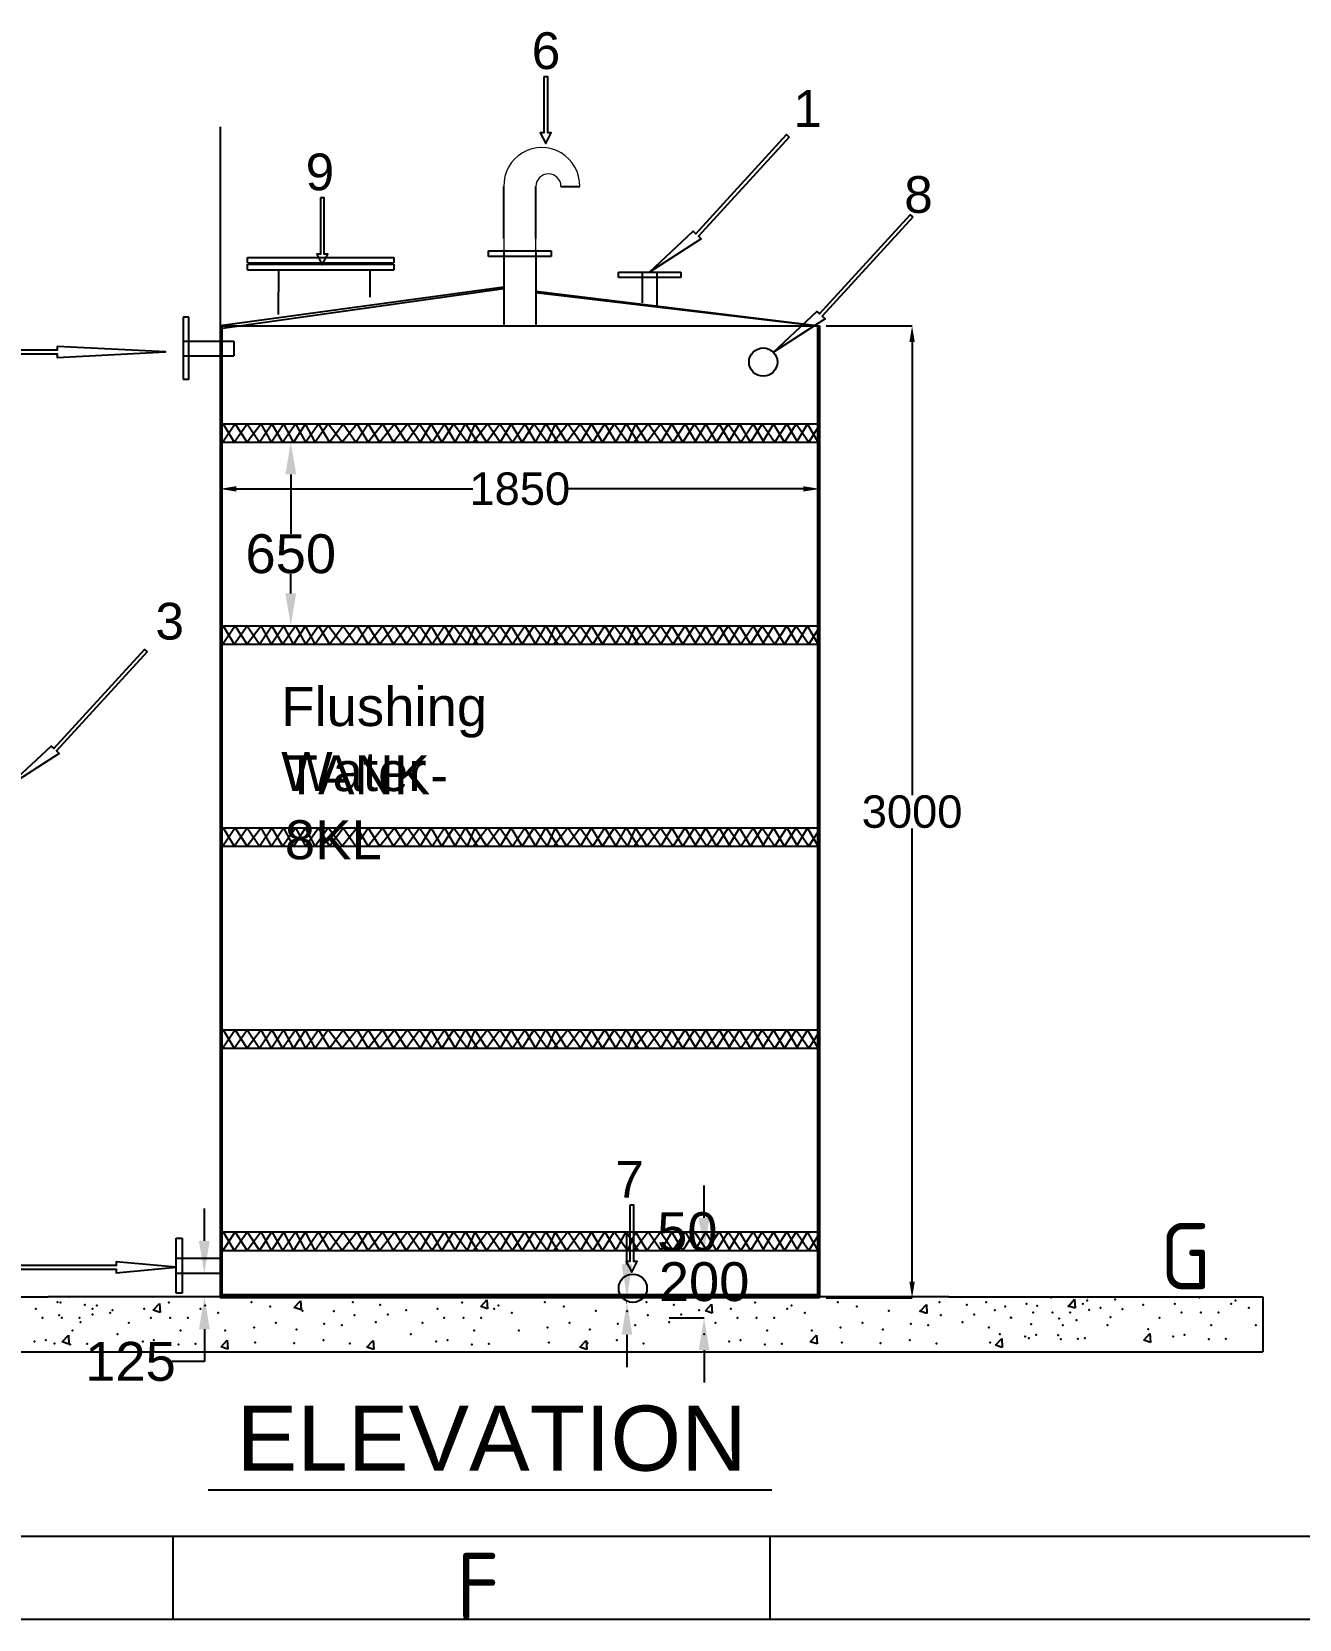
# Model space of a CAD drawing. Header units: millimetres. Extents: x 11098 to 43438, y 8603 to 21518.
# Drawn here: x 16360 to 20272, y 8859 to 13758 of the extents above; entities that cross this region are included whole.
import ezdxf
from ezdxf.enums import TextEntityAlignment as Align

# ---------------------------------------------------------------- set-up
doc = ezdxf.new("R2010")
doc.units = ezdxf.units.MM
doc.header["$MEASUREMENT"] = 0
doc.layers.add('TEXT', color=5, linetype='Continuous')
doc.styles.add('ISOCP', font='isocp.shx')
doc.styles.get("Standard").update_dxf_attribs({"font": 'arial.ttf'})
doc.dimstyles.get("Standard").update_dxf_attribs({"dimtxt": 100, "dimasz": 50, "dimexe": 0.18, "dimexo": 20, "dimgap": 0.5, "dimtad": 0, "dimtih": 1, "dimtoh": 1, "dimdec": 0, "dimzin": 0, "dimdsep": 46, "dimtxsty": 'Standard', "dimcen": 0.09, "dimadec": 0, "dimazin": 0, "dimtfac": 1, "dimtdec": 0, "dimtofl": 0, "dimtmove": 0, "dimatfit": 3, "dimfxl": 1, "dimtolj": 1, "dimtzin": 0, "dimarcsym": 0})

# ---------------------------------------------------------------- blocks, each defined once
blk = doc.blocks.new('*D61')
at = {"color": 0, "lineweight": -2, "transparency": 16777216}
for p, q in [((17144.4, 12491.8), (17159.6, 12491.8)), ((17159.4, 12391.8), (17159.4, 12208.2)), ((17159.4, 12024.9), (17159.4, 12084.6)), ((17144.4, 11924.9), (17159.6, 11924.9))]:
    blk.add_line(p, q, dxfattribs=at)
at = {"color": 0, "transparency": 16777216}
for points in [[(17142.8, 12391.8), (17176.1, 12391.8), (17159.4, 12491.8)], [(17142.8, 12024.9), (17176.1, 12024.9), (17159.4, 11924.9)]]:
    blk.add_solid(points, dxfattribs=at)
at = {"layer": 'Defpoints', "color": 0, "transparency": 16777216}
for p in [(17124.4, 12491.8), (17124.4, 11924.9), (17159.4, 11924.9)]:
    blk.add_point(p, dxfattribs=at)
at = {"color": 0, "transparency": 16777216, "insert": (17159.4, 12146.4), "char_height": 120, "attachment_point": 5}
blk.add_mtext('\\A1;650', dxfattribs=at)
blk = doc.blocks.new('*D62')
at = {"color": 0, "lineweight": -2, "transparency": 16777216}
for p, q in [((18434.9, 10097.6), (18434.9, 10197.6)), ((18356.7, 9997.6), (18435.1, 9997.6)), ((18326.9, 9789.7), (18435.1, 9789.7)), ((18434.9, 9689.7), (18434.9, 9589.7))]:
    blk.add_line(p, q, dxfattribs=at)
at = {"color": 0, "transparency": 16777216}
for points in [[(18418.3, 10097.6), (18451.6, 10097.6), (18434.9, 9997.6)], [(18418.3, 9689.7), (18451.6, 9689.7), (18434.9, 9789.7)]]:
    blk.add_solid(points, dxfattribs=at)
at = {"layer": 'Defpoints', "color": 0, "transparency": 16777216}
for p in [(18336.7, 9997.6), (18306.9, 9789.7), (18434.9, 9789.7)]:
    blk.add_point(p, dxfattribs=at)
at = {"color": 0, "transparency": 16777216, "insert": (18434.9, 9900.2), "char_height": 120, "attachment_point": 5}
blk.add_mtext('\\A1;200', dxfattribs=at)
blk = doc.blocks.new('*D65')
at = {"color": 0, "lineweight": -2, "transparency": 16777216}
for p, q in [((16892.7, 10026.5), (16892.7, 10126.5)), ((16910.2, 9926.5), (16892.8, 9926.5)), ((16910.2, 9854.3), (16892.8, 9854.3)), ((16892.7, 9754.3), (16892.7, 9654.3)), ((16892.7, 9654.3), (16792.7, 9654.3))]:
    blk.add_line(p, q, dxfattribs=at)
at = {"color": 0, "transparency": 16777216}
for points in [[(16876, 10026.5), (16909.3, 10026.5), (16892.7, 9926.5)], [(16876, 9754.3), (16909.3, 9754.3), (16892.7, 9854.3)]]:
    blk.add_solid(points, dxfattribs=at)
at = {"layer": 'Defpoints', "color": 0, "transparency": 16777216}
for p in [(16890.2, 9926.5), (16890.2, 9854.3), (16892.7, 9854.3)]:
    blk.add_point(p, dxfattribs=at)
at = {"color": 0, "transparency": 16777216, "insert": (16664.8, 9654.3), "char_height": 120, "attachment_point": 5}
blk.add_mtext('\\A1;125', dxfattribs=at)
blk = doc.blocks.new('*D66')
at = {"color": 0, "lineweight": -2, "transparency": 16777216}
for p, q in [((18196.9, 9954.3), (18196.9, 10054.3)), ((18196.9, 10054.3), (18296.9, 10054.3)), ((18195, 9854.3), (18196.8, 9854.3)), ((18195, 9837), (18196.8, 9837)), ((18196.9, 9737), (18196.9, 9637))]:
    blk.add_line(p, q, dxfattribs=at)
at = {"color": 0, "transparency": 16777216}
for points in [[(18180.3, 9954.3), (18213.6, 9954.3), (18196.9, 9854.3)], [(18180.3, 9737), (18213.6, 9737), (18196.9, 9837)]]:
    blk.add_solid(points, dxfattribs=at)
at = {"layer": 'Defpoints', "color": 0, "transparency": 16777216}
for p in [(18196.9, 9854.3), (18215, 9854.3), (18215, 9837)]:
    blk.add_point(p, dxfattribs=at)
at = {"color": 0, "transparency": 16777216, "insert": (18383.2, 10054.3), "char_height": 120, "attachment_point": 5}
blk.add_mtext('\\A1;50', dxfattribs=at)
blk = doc.blocks.new('*D81')
at = {"color": 0, "lineweight": -2, "transparency": 16777216}
for p, q in [((18811.2, 12850.8), (19077, 12850.8)), ((19076.8, 12800.8), (19076.8, 11402.4)), ((19076.8, 9900.8), (19076.8, 11299.2)), ((18811.2, 9850.8), (19077, 9850.8))]:
    blk.add_line(p, q, dxfattribs=at)
at = {"color": 0, "transparency": 16777216}
for points in [[(19068.5, 12800.8), (19085.1, 12800.8), (19076.8, 12850.8)], [(19068.5, 9900.8), (19085.1, 9900.8), (19076.8, 9850.8)]]:
    blk.add_solid(points, dxfattribs=at)
at = {"layer": 'Defpoints', "color": 0, "transparency": 16777216}
for p in [(18791.2, 12850.8), (18791.2, 9850.8), (19076.8, 9850.8)]:
    blk.add_point(p, dxfattribs=at)
at = {"color": 0, "transparency": 16777216, "insert": (19076.8, 11350.8), "char_height": 100, "attachment_point": 5}
blk.add_mtext('\\A1;3000', dxfattribs=at)
blk = doc.blocks.new('*D82')
at = {"color": 0, "lineweight": -2, "transparency": 16777216}
for p, q in [((16941.2, 13464.1), (16941.2, 12347.1)), ((18791.2, 12471.8), (18791.2, 12347.1)), ((16991.2, 12347.3), (17721.3, 12347.3)), ((18741.2, 12347.3), (18011.2, 12347.3))]:
    blk.add_line(p, q, dxfattribs=at)
at = {"color": 0, "transparency": 16777216}
for points in [[(16991.2, 12355.6), (16991.2, 12339), (16941.2, 12347.3)], [(18741.2, 12355.6), (18741.2, 12339), (18791.2, 12347.3)]]:
    blk.add_solid(points, dxfattribs=at)
at = {"layer": 'Defpoints', "color": 0, "transparency": 16777216}
for p in [(16941.2, 13484.1), (18791.2, 12491.8), (18791.2, 12347.3)]:
    blk.add_point(p, dxfattribs=at)
at = {"color": 0, "transparency": 16777216, "insert": (17866.2, 12347.3), "char_height": 100, "attachment_point": 5}
blk.add_mtext('\\A1;1850', dxfattribs=at)

msp = doc.modelspace()

# ---------------------------------------------------------------- linework, layer by layer
for p, q in [((17817.1, 13119.7), (17817.1, 13280.4)), ((17915.3, 13119.7), (17915.3, 13280.4)), ((17915.3, 13280.4), (17916.1, 13280.4)), ((17993.3, 13280.4), (18051, 13280.4)), ((17769.9, 13081.5), (17843.5, 13081.5)), ((17769.9, 13064.5), (17769.9, 13081.5)), ((17817.1, 13081.5), (17817.1, 12850.8)), ((17843.5, 13081.5), (17888.9, 13081.5)), ((17888.9, 13081.5), (17962.6, 13081.5)), ((17915.3, 13081.5), (17915.3, 12850.8)), ((17962.6, 13081.5), (17962.6, 13064.5)), ((17025.4, 13061.4), (17477.5, 13061.4)), ((17025.4, 13044.4), (17025.4, 13061.4)), ((17025.4, 13044.4), (17477.5, 13044.4)), ((17025.4, 13040.7), (17477.5, 13040.7)), ((17025.4, 13023.7), (17025.4, 13040.7)), ((17477.5, 13061.4), (17477.5, 13044.4)), ((17477.5, 13040.7), (17477.5, 13023.7)), ((17843.5, 13064.5), (17769.9, 13064.5)), ((17962.6, 13064.5), (17843.5, 13064.5)), ((17025.4, 13023.7), (17477.5, 13023.7)), ((17121.1, 13023.7), (17120.4, 12885.1)), ((17403.8, 13023.7), (17403.8, 12939.2)), ((18170.3, 13016.2), (18244, 13016.2)), ((18170.3, 12999.2), (18170.3, 13016.2)), ((18244, 12999.2), (18170.3, 12999.2)), ((18244, 13016.2), (18244, 12920.9)), ((18244, 13016.2), (18289.3, 13016.2)), ((18244, 13015.3), (18244, 13015.3)), ((18363, 12999.2), (18244, 12999.2)), ((18289.3, 13016.2), (18289.3, 12912.4)), ((18289.3, 13016.2), (18363, 13016.2)), ((18363, 13016.2), (18363, 12999.2)), ((17817.1, 12969.3), (16941.2, 12850.8)), ((17817.1, 12964.9), (16941.2, 12841.5)), ((17915.3, 12957.4), (18791.2, 12850.8)), ((17915.3, 12953.3), (18785.2, 12850.8)), ((16827.8, 12877.3), (16827.8, 12803.6)), ((16844.8, 12877.3), (16827.8, 12877.3)), ((16844.8, 12803.6), (16844.8, 12877.3)), ((16941.2, 12850.8), (16941.2, 9850.8)), ((16941.2, 12850.8), (18410.5, 12850.8)), ((16941.2, 12850.8), (18791.2, 12850.8)), ((16946.9, 12850.8), (16946.9, 11961.5)), ((18785.2, 12850.8), (18785.2, 9850.8)), ((18791.2, 12850.8), (18791.2, 9850.8)), ((16827.8, 12803.6), (16983.6, 12803.6)), ((16827.8, 12803.6), (16827.8, 12758.2)), ((16844.8, 12684.6), (16844.8, 12803.6)), ((16983.6, 12803.6), (16983.6, 12758.2)), ((16827.8, 12758.2), (16983.6, 12758.2)), ((16827.8, 12758.2), (16827.8, 12684.6)), ((16844.8, 12684.6), (16827.8, 12684.6)), ((16946.9, 12548.5), (17785.4, 12548.5)), ((16946.9, 12548.5), (18791.2, 12548.5)), ((16946.9, 12542.3), (16951.2, 12548.5)), ((16987.9, 12548.5), (16949.7, 12491.8)), ((16951.2, 12548.5), (16984.8, 12491.8)), ((16984.8, 12491.8), (17025.3, 12548.5)), ((17025.2, 12491.8), (16987.9, 12548.5)), ((17067.7, 12548.5), (17025.2, 12491.8)), ((17025.3, 12548.5), (17063.2, 12491.8)), ((17063.2, 12491.8), (17100.8, 12548.5)), ((17099.6, 12491.8), (17067.7, 12548.5)), ((17138.4, 12548.5), (17099.6, 12491.8)), ((17100.8, 12548.5), (17133.6, 12491.8)), ((17133.6, 12491.8), (17174, 12548.5)), ((17167.4, 12491.8), (17138.4, 12548.5)), ((17204.5, 12548.5), (17167.4, 12491.8)), ((17174, 12548.5), (17204.8, 12491.8)), ((17234.6, 12491.8), (17204.5, 12548.5)), ((17204.8, 12491.8), (17244.5, 12548.5)), ((17275.3, 12548.5), (17234.6, 12491.8)), ((17244.5, 12548.5), (17278.4, 12491.8)), ((17317.6, 12491.8), (17275.3, 12548.5)), ((17278.4, 12491.8), (17321.1, 12548.5)), ((17364, 12548.5), (17317.6, 12491.8)), ((17321.1, 12548.5), (17360.6, 12491.8)), ((17360.6, 12491.8), (17397.8, 12548.5)), ((17398.1, 12491.8), (17364, 12548.5)), ((17397.8, 12548.5), (17433.1, 12491.8)), ((17443.1, 12548.5), (17398.1, 12491.8)), ((17433.1, 12491.8), (17479.8, 12548.5)), ((17476, 12491.8), (17443.1, 12548.5)), ((17519.2, 12548.5), (17476, 12491.8)), ((17479.8, 12548.5), (17515.2, 12491.8)), ((17515.2, 12491.8), (17557.1, 12548.5)), ((17558.3, 12491.8), (17519.2, 12548.5)), ((17557.1, 12548.5), (17596.1, 12491.8)), ((17592.3, 12548.5), (17558.3, 12491.8)), ((17625.7, 12491.8), (17592.3, 12548.5)), ((17596.1, 12491.8), (17633.6, 12548.5)), ((17661.6, 12548.5), (17625.7, 12491.8)), ((17633.6, 12548.5), (17666.6, 12491.8)), ((17703.3, 12491.8), (17661.6, 12548.5)), ((17666.6, 12491.8), (17699.1, 12548.5)), ((17699.1, 12548.5), (17735.6, 12491.8)), ((17727.5, 12548.5), (17703.3, 12491.8)), ((17767, 12548.5), (17723.8, 12491.8)), ((17727.5, 12548.5), (17763, 12491.8)), ((17763, 12491.8), (17804.8, 12548.5)), ((17806, 12491.8), (17767, 12548.5)), ((17804.8, 12548.5), (17843.8, 12491.8)), ((17840, 12548.5), (17806, 12491.8)), ((17873.5, 12491.8), (17840, 12548.5)), ((17843.8, 12491.8), (17881.3, 12548.5)), ((17909.4, 12548.5), (17873.5, 12491.8)), ((17881.3, 12548.5), (17914.4, 12491.8)), ((17951.1, 12491.8), (17909.4, 12548.5)), ((17914.4, 12491.8), (17946.9, 12548.5)), ((17946.9, 12548.5), (17983.3, 12491.8)), ((17975.3, 12548.5), (17951.1, 12491.8)), ((18014.7, 12548.5), (17971.5, 12491.8)), ((17975.3, 12548.5), (18010.7, 12491.8)), ((18010.7, 12491.8), (18052.6, 12548.5)), ((18053.8, 12491.8), (18014.7, 12548.5)), ((18052.6, 12548.5), (18091.6, 12491.8)), ((18087.8, 12548.5), (18053.8, 12491.8)), ((18121.2, 12491.8), (18087.8, 12548.5)), ((18091.6, 12491.8), (18129.1, 12548.5)), ((18157.1, 12548.5), (18121.2, 12491.8)), ((18129.1, 12548.5), (18162.1, 12491.8)), ((18198.8, 12491.8), (18157.1, 12548.5)), ((18162.1, 12491.8), (18194.6, 12548.5)), ((18194.6, 12548.5), (18231.1, 12491.8)), ((18223, 12548.5), (18198.8, 12491.8)), ((18262.5, 12548.5), (18219.3, 12491.8)), ((18223, 12548.5), (18258.5, 12491.8)), ((18258.5, 12491.8), (18300.3, 12548.5)), ((18301.5, 12491.8), (18262.5, 12548.5)), ((18300.3, 12548.5), (18339.3, 12491.8)), ((18335.5, 12548.5), (18301.5, 12491.8)), ((18369, 12491.8), (18335.5, 12548.5)), ((18339.3, 12491.8), (18376.8, 12548.5)), ((18404.9, 12548.5), (18369, 12491.8)), ((18376.8, 12548.5), (18409.8, 12491.8)), ((18404.9, 12548.5), (18443.9, 12491.8)), ((18440.1, 12548.5), (18406.1, 12491.8)), ((18473.6, 12491.8), (18440.1, 12548.5)), ((18443.9, 12491.8), (18481.4, 12548.5)), ((18509.5, 12548.5), (18473.6, 12491.8)), ((18481.4, 12548.5), (18514.4, 12491.8)), ((18509.5, 12548.5), (18548.5, 12491.8)), ((18544.7, 12548.5), (18510.7, 12491.8)), ((18578.1, 12491.8), (18544.7, 12548.5)), ((18548.5, 12491.8), (18586, 12548.5)), ((18614, 12548.5), (18578.1, 12491.8)), ((18586, 12548.5), (18619, 12491.8)), ((18614, 12548.5), (18653.1, 12491.8)), ((18649.3, 12548.5), (18615.2, 12491.8)), ((18682.7, 12491.8), (18649.3, 12548.5)), ((18653.1, 12491.8), (18690.6, 12548.5)), ((18718.6, 12548.5), (18682.7, 12491.8)), ((18690.6, 12548.5), (18723.6, 12491.8)), ((18718.6, 12548.5), (18757.7, 12491.8)), ((18753.8, 12548.5), (18719.8, 12491.8)), ((18787.3, 12491.8), (18753.8, 12548.5)), ((16941.2, 12491.8), (18791.2, 12491.8)), ((16949.7, 12491.8), (16946.9, 12496.7)), ((18757.7, 12491.8), (18785.2, 12533.5)), ((18791.2, 12498), (18787.3, 12491.8)), ((16946.9, 11987.3), (16946.9, 9850.8)), ((16946.9, 11924.9), (17785.4, 11924.9)), ((16946.9, 11924.9), (18791.2, 11924.9)), ((16946.9, 11918.7), (16951.2, 11924.9)), ((16987.9, 11924.9), (16949.7, 11868.3)), ((16951.2, 11924.9), (16984.8, 11868.3)), ((16984.8, 11868.3), (17025.3, 11924.9)), ((17025.2, 11868.3), (16987.9, 11924.9)), ((17067.7, 11924.9), (17025.2, 11868.3)), ((17025.3, 11924.9), (17063.2, 11868.3)), ((17063.2, 11868.3), (17100.8, 11924.9)), ((17099.6, 11868.3), (17067.7, 11924.9)), ((17138.4, 11924.9), (17099.6, 11868.3)), ((17100.8, 11924.9), (17133.6, 11868.3)), ((17133.6, 11868.3), (17174, 11924.9)), ((17167.4, 11868.3), (17138.4, 11924.9)), ((17204.5, 11924.9), (17167.4, 11868.3)), ((17174, 11924.9), (17204.8, 11868.3)), ((17234.6, 11868.3), (17204.5, 11924.9)), ((17204.8, 11868.3), (17244.5, 11924.9)), ((17275.3, 11924.9), (17234.6, 11868.3)), ((17244.5, 11924.9), (17278.4, 11868.3)), ((17317.6, 11868.3), (17275.3, 11924.9)), ((17278.4, 11868.3), (17321.1, 11924.9)), ((17364, 11924.9), (17317.6, 11868.3)), ((17321.1, 11924.9), (17360.6, 11868.3)), ((17360.6, 11868.3), (17397.8, 11924.9)), ((17398.1, 11868.3), (17364, 11924.9)), ((17397.8, 11924.9), (17433.1, 11868.3)), ((17443.1, 11924.9), (17398.1, 11868.3)), ((17433.1, 11868.3), (17479.8, 11924.9)), ((17476, 11868.3), (17443.1, 11924.9)), ((17519.2, 11924.9), (17476, 11868.3)), ((17479.8, 11924.9), (17515.2, 11868.3)), ((17515.2, 11868.3), (17557.1, 11924.9)), ((17558.3, 11868.3), (17519.2, 11924.9)), ((17557.1, 11924.9), (17596.1, 11868.3)), ((17592.3, 11924.9), (17558.3, 11868.3)), ((17625.7, 11868.3), (17592.3, 11924.9)), ((17596.1, 11868.3), (17633.6, 11924.9)), ((17661.6, 11924.9), (17625.7, 11868.3)), ((17633.6, 11924.9), (17666.6, 11868.3)), ((17703.3, 11868.3), (17661.6, 11924.9)), ((17666.6, 11868.3), (17699.1, 11924.9)), ((17699.1, 11924.9), (17735.6, 11868.3)), ((17727.5, 11924.9), (17703.3, 11868.3)), ((17767, 11924.9), (17723.8, 11868.3)), ((17727.5, 11924.9), (17763, 11868.3)), ((17763, 11868.3), (17804.8, 11924.9)), ((17806, 11868.3), (17767, 11924.9)), ((17804.8, 11924.9), (17843.8, 11868.3)), ((17840, 11924.9), (17806, 11868.3)), ((17873.5, 11868.3), (17840, 11924.9)), ((17843.8, 11868.3), (17881.3, 11924.9)), ((17909.4, 11924.9), (17873.5, 11868.3)), ((17881.3, 11924.9), (17914.4, 11868.3)), ((17951.1, 11868.3), (17909.4, 11924.9)), ((17914.4, 11868.3), (17946.9, 11924.9)), ((17946.9, 11924.9), (17983.3, 11868.3)), ((17975.3, 11924.9), (17951.1, 11868.3)), ((18014.7, 11924.9), (17971.5, 11868.3)), ((17975.3, 11924.9), (18010.7, 11868.3)), ((18010.7, 11868.3), (18052.6, 11924.9)), ((18053.8, 11868.3), (18014.7, 11924.9)), ((18052.6, 11924.9), (18091.6, 11868.3)), ((18087.8, 11924.9), (18053.8, 11868.3)), ((18121.2, 11868.3), (18087.8, 11924.9)), ((18091.6, 11868.3), (18129.1, 11924.9)), ((18157.1, 11924.9), (18121.2, 11868.3)), ((18129.1, 11924.9), (18162.1, 11868.3)), ((18198.8, 11868.3), (18157.1, 11924.9)), ((18162.1, 11868.3), (18194.6, 11924.9)), ((18194.6, 11924.9), (18231.1, 11868.3)), ((18223, 11924.9), (18198.8, 11868.3)), ((18262.5, 11924.9), (18219.3, 11868.3)), ((18223, 11924.9), (18258.5, 11868.3)), ((18258.5, 11868.3), (18300.3, 11924.9)), ((18301.5, 11868.3), (18262.5, 11924.9)), ((18300.3, 11924.9), (18339.3, 11868.3)), ((18335.5, 11924.9), (18301.5, 11868.3)), ((18369, 11868.3), (18335.5, 11924.9)), ((18339.3, 11868.3), (18376.8, 11924.9)), ((18404.9, 11924.9), (18369, 11868.3)), ((18376.8, 11924.9), (18409.8, 11868.3)), ((18404.9, 11924.9), (18443.9, 11868.3)), ((18440.1, 11924.9), (18406.1, 11868.3)), ((18473.6, 11868.3), (18440.1, 11924.9)), ((18443.9, 11868.3), (18481.4, 11924.9)), ((18509.5, 11924.9), (18473.6, 11868.3)), ((18481.4, 11924.9), (18514.4, 11868.3)), ((18509.5, 11924.9), (18548.5, 11868.3)), ((18544.7, 11924.9), (18510.7, 11868.3)), ((18578.1, 11868.3), (18544.7, 11924.9)), ((18548.5, 11868.3), (18586, 11924.9)), ((18614, 11924.9), (18578.1, 11868.3)), ((18586, 11924.9), (18619, 11868.3)), ((18614, 11924.9), (18653.1, 11868.3)), ((18649.3, 11924.9), (18615.2, 11868.3)), ((18682.7, 11868.3), (18649.3, 11924.9)), ((18653.1, 11868.3), (18690.6, 11924.9)), ((18718.6, 11924.9), (18682.7, 11868.3)), ((18690.6, 11924.9), (18723.6, 11868.3)), ((18718.6, 11924.9), (18757.7, 11868.3)), ((18753.8, 11924.9), (18719.8, 11868.3)), ((18787.3, 11868.3), (18753.8, 11924.9)), ((18757.7, 11868.3), (18785.2, 11909.9)), ((16949.7, 11868.3), (16946.9, 11873.2)), ((16946.9, 11868.3), (18791.2, 11868.3)), ((16946.9, 11301.4), (17785.4, 11301.4)), ((16946.9, 11301.4), (18791.2, 11301.4)), ((16946.9, 11295.2), (16951.2, 11301.4)), ((16987.9, 11301.4), (16949.7, 11244.7)), ((16951.2, 11301.4), (16984.8, 11244.7)), ((16984.8, 11244.7), (17025.3, 11301.4)), ((17025.2, 11244.7), (16987.9, 11301.4)), ((17067.7, 11301.4), (17025.2, 11244.7)), ((17025.3, 11301.4), (17063.2, 11244.7)), ((17063.2, 11244.7), (17100.8, 11301.4)), ((17099.6, 11244.7), (17067.7, 11301.4)), ((17138.4, 11301.4), (17099.6, 11244.7)), ((17100.8, 11301.4), (17133.6, 11244.7)), ((17133.6, 11244.7), (17174, 11301.4)), ((17167.4, 11244.7), (17138.4, 11301.4)), ((17204.5, 11301.4), (17167.4, 11244.7)), ((17174, 11301.4), (17204.8, 11244.7)), ((17234.6, 11244.7), (17204.5, 11301.4)), ((17204.8, 11244.7), (17244.5, 11301.4)), ((17275.3, 11301.4), (17234.6, 11244.7)), ((17244.5, 11301.4), (17278.4, 11244.7)), ((17317.6, 11244.7), (17275.3, 11301.4)), ((17278.4, 11244.7), (17321.1, 11301.4)), ((17364, 11301.4), (17317.6, 11244.7)), ((17321.1, 11301.4), (17360.6, 11244.7)), ((17360.6, 11244.7), (17397.8, 11301.4)), ((17398.1, 11244.7), (17364, 11301.4)), ((17397.8, 11301.4), (17433.1, 11244.7)), ((17443.1, 11301.4), (17398.1, 11244.7)), ((17433.1, 11244.7), (17479.8, 11301.4)), ((17476, 11244.7), (17443.1, 11301.4)), ((17519.2, 11301.4), (17476, 11244.7)), ((17479.8, 11301.4), (17515.2, 11244.7)), ((17515.2, 11244.7), (17557.1, 11301.4)), ((17558.3, 11244.7), (17519.2, 11301.4)), ((17557.1, 11301.4), (17596.1, 11244.7)), ((17592.3, 11301.4), (17558.3, 11244.7)), ((17625.7, 11244.7), (17592.3, 11301.4)), ((17596.1, 11244.7), (17633.6, 11301.4)), ((17661.6, 11301.4), (17625.7, 11244.7)), ((17633.6, 11301.4), (17666.6, 11244.7)), ((17703.3, 11244.7), (17661.6, 11301.4)), ((17666.6, 11244.7), (17699.1, 11301.4)), ((17699.1, 11301.4), (17735.6, 11244.7)), ((17727.5, 11301.4), (17703.3, 11244.7)), ((17767, 11301.4), (17723.8, 11244.7)), ((17727.5, 11301.4), (17763, 11244.7)), ((17763, 11244.7), (17804.8, 11301.4)), ((17806, 11244.7), (17767, 11301.4)), ((17804.8, 11301.4), (17843.8, 11244.7)), ((17840, 11301.4), (17806, 11244.7)), ((17873.5, 11244.7), (17840, 11301.4)), ((17843.8, 11244.7), (17881.3, 11301.4)), ((17909.4, 11301.4), (17873.5, 11244.7)), ((17881.3, 11301.4), (17914.4, 11244.7)), ((17951.1, 11244.7), (17909.4, 11301.4)), ((17914.4, 11244.7), (17946.9, 11301.4)), ((17946.9, 11301.4), (17983.3, 11244.7)), ((17975.3, 11301.4), (17951.1, 11244.7)), ((18014.7, 11301.4), (17971.5, 11244.7)), ((17975.3, 11301.4), (18010.7, 11244.7)), ((18010.7, 11244.7), (18052.6, 11301.4)), ((18053.8, 11244.7), (18014.7, 11301.4)), ((18052.6, 11301.4), (18091.6, 11244.7)), ((18087.8, 11301.4), (18053.8, 11244.7)), ((18121.2, 11244.7), (18087.8, 11301.4)), ((18091.6, 11244.7), (18129.1, 11301.4)), ((18157.1, 11301.4), (18121.2, 11244.7)), ((18129.1, 11301.4), (18162.1, 11244.7)), ((18198.8, 11244.7), (18157.1, 11301.4)), ((18162.1, 11244.7), (18194.6, 11301.4)), ((18194.6, 11301.4), (18231.1, 11244.7)), ((18223, 11301.4), (18198.8, 11244.7)), ((18262.5, 11301.4), (18219.3, 11244.7)), ((18223, 11301.4), (18258.5, 11244.7)), ((18258.5, 11244.7), (18300.3, 11301.4)), ((18301.5, 11244.7), (18262.5, 11301.4)), ((18300.3, 11301.4), (18339.3, 11244.7)), ((18335.5, 11301.4), (18301.5, 11244.7)), ((18369, 11244.7), (18335.5, 11301.4)), ((18339.3, 11244.7), (18376.8, 11301.4)), ((18404.9, 11301.4), (18369, 11244.7)), ((18376.8, 11301.4), (18409.8, 11244.7)), ((18404.9, 11301.4), (18443.9, 11244.7)), ((18440.1, 11301.4), (18406.1, 11244.7)), ((18473.6, 11244.7), (18440.1, 11301.4)), ((18443.9, 11244.7), (18481.4, 11301.4)), ((18509.5, 11301.4), (18473.6, 11244.7)), ((18481.4, 11301.4), (18514.4, 11244.7)), ((18509.5, 11301.4), (18548.5, 11244.7)), ((18544.7, 11301.4), (18510.7, 11244.7)), ((18578.1, 11244.7), (18544.7, 11301.4)), ((18548.5, 11244.7), (18586, 11301.4)), ((18614, 11301.4), (18578.1, 11244.7)), ((18586, 11301.4), (18619, 11244.7)), ((18614, 11301.4), (18653.1, 11244.7)), ((18649.3, 11301.4), (18615.2, 11244.7)), ((18682.7, 11244.7), (18649.3, 11301.4)), ((18653.1, 11244.7), (18690.6, 11301.4)), ((18718.6, 11301.4), (18682.7, 11244.7)), ((18690.6, 11301.4), (18723.6, 11244.7)), ((18718.6, 11301.4), (18757.7, 11244.7)), ((18753.8, 11301.4), (18719.8, 11244.7)), ((18787.3, 11244.7), (18753.8, 11301.4)), ((18757.7, 11244.7), (18785.2, 11286.4)), ((16949.7, 11244.7), (16946.9, 11249.6)), ((16946.9, 11244.7), (18791.2, 11244.7)), ((16946.9, 10677.8), (17785.4, 10677.8)), ((16946.9, 10677.8), (18791.2, 10677.8)), ((16946.9, 10671.6), (16951.2, 10677.8)), ((16987.9, 10677.8), (16949.7, 10621.1)), ((16951.2, 10677.8), (16984.8, 10621.1)), ((16984.8, 10621.1), (17025.3, 10677.8)), ((17025.2, 10621.1), (16987.9, 10677.8)), ((17067.7, 10677.8), (17025.2, 10621.1)), ((17025.3, 10677.8), (17063.2, 10621.1)), ((17063.2, 10621.1), (17100.8, 10677.8)), ((17099.6, 10621.1), (17067.7, 10677.8)), ((17138.4, 10677.8), (17099.6, 10621.1)), ((17100.8, 10677.8), (17133.6, 10621.1)), ((17133.6, 10621.1), (17174, 10677.8)), ((17167.4, 10621.1), (17138.4, 10677.8)), ((17204.5, 10677.8), (17167.4, 10621.1)), ((17174, 10677.8), (17204.8, 10621.1)), ((17234.6, 10621.1), (17204.5, 10677.8)), ((17204.8, 10621.1), (17244.5, 10677.8)), ((17275.3, 10677.8), (17234.6, 10621.1)), ((17244.5, 10677.8), (17278.4, 10621.1)), ((17317.6, 10621.1), (17275.3, 10677.8)), ((17278.4, 10621.1), (17321.1, 10677.8)), ((17364, 10677.8), (17317.6, 10621.1)), ((17321.1, 10677.8), (17360.6, 10621.1)), ((17360.6, 10621.1), (17397.8, 10677.8)), ((17398.1, 10621.1), (17364, 10677.8)), ((17397.8, 10677.8), (17433.1, 10621.1)), ((17443.1, 10677.8), (17398.1, 10621.1)), ((17433.1, 10621.1), (17479.8, 10677.8)), ((17476, 10621.1), (17443.1, 10677.8)), ((17519.2, 10677.8), (17476, 10621.1)), ((17479.8, 10677.8), (17515.2, 10621.1)), ((17515.2, 10621.1), (17557.1, 10677.8)), ((17558.3, 10621.1), (17519.2, 10677.8)), ((17557.1, 10677.8), (17596.1, 10621.1)), ((17592.3, 10677.8), (17558.3, 10621.1)), ((17625.7, 10621.1), (17592.3, 10677.8)), ((17596.1, 10621.1), (17633.6, 10677.8)), ((17661.6, 10677.8), (17625.7, 10621.1)), ((17633.6, 10677.8), (17666.6, 10621.1)), ((17703.3, 10621.1), (17661.6, 10677.8)), ((17666.6, 10621.1), (17699.1, 10677.8)), ((17699.1, 10677.8), (17735.6, 10621.1)), ((17727.5, 10677.8), (17703.3, 10621.1)), ((17767, 10677.8), (17723.8, 10621.1)), ((17727.5, 10677.8), (17763, 10621.1)), ((17763, 10621.1), (17804.8, 10677.8)), ((17806, 10621.1), (17767, 10677.8)), ((17804.8, 10677.8), (17843.8, 10621.1)), ((17840, 10677.8), (17806, 10621.1)), ((17873.5, 10621.1), (17840, 10677.8)), ((17843.8, 10621.1), (17881.3, 10677.8)), ((17909.4, 10677.8), (17873.5, 10621.1)), ((17881.3, 10677.8), (17914.4, 10621.1)), ((17951.1, 10621.1), (17909.4, 10677.8)), ((17914.4, 10621.1), (17946.9, 10677.8)), ((17946.9, 10677.8), (17983.3, 10621.1)), ((17975.3, 10677.8), (17951.1, 10621.1)), ((18014.7, 10677.8), (17971.5, 10621.1)), ((17975.3, 10677.8), (18010.7, 10621.1)), ((18010.7, 10621.1), (18052.6, 10677.8)), ((18053.8, 10621.1), (18014.7, 10677.8)), ((18052.6, 10677.8), (18091.6, 10621.1)), ((18087.8, 10677.8), (18053.8, 10621.1)), ((18121.2, 10621.1), (18087.8, 10677.8)), ((18091.6, 10621.1), (18129.1, 10677.8)), ((18157.1, 10677.8), (18121.2, 10621.1)), ((18129.1, 10677.8), (18162.1, 10621.1)), ((18198.8, 10621.1), (18157.1, 10677.8)), ((18162.1, 10621.1), (18194.6, 10677.8)), ((18194.6, 10677.8), (18231.1, 10621.1)), ((18223, 10677.8), (18198.8, 10621.1)), ((18262.5, 10677.8), (18219.3, 10621.1)), ((18223, 10677.8), (18258.5, 10621.1)), ((18258.5, 10621.1), (18300.3, 10677.8)), ((18301.5, 10621.1), (18262.5, 10677.8)), ((18300.3, 10677.8), (18339.3, 10621.1)), ((18335.5, 10677.8), (18301.5, 10621.1)), ((18369, 10621.1), (18335.5, 10677.8)), ((18339.3, 10621.1), (18376.8, 10677.8)), ((18404.9, 10677.8), (18369, 10621.1)), ((18376.8, 10677.8), (18409.8, 10621.1)), ((18404.9, 10677.8), (18443.9, 10621.1)), ((18440.1, 10677.8), (18406.1, 10621.1)), ((18473.6, 10621.1), (18440.1, 10677.8)), ((18443.9, 10621.1), (18481.4, 10677.8)), ((18509.5, 10677.8), (18473.6, 10621.1)), ((18481.4, 10677.8), (18514.4, 10621.1)), ((18509.5, 10677.8), (18548.5, 10621.1)), ((18544.7, 10677.8), (18510.7, 10621.1)), ((18578.1, 10621.1), (18544.7, 10677.8)), ((18548.5, 10621.1), (18586, 10677.8)), ((18614, 10677.8), (18578.1, 10621.1)), ((18586, 10677.8), (18619, 10621.1)), ((18614, 10677.8), (18653.1, 10621.1)), ((18649.3, 10677.8), (18615.2, 10621.1)), ((18682.7, 10621.1), (18649.3, 10677.8)), ((18653.1, 10621.1), (18690.6, 10677.8)), ((18718.6, 10677.8), (18682.7, 10621.1)), ((18690.6, 10677.8), (18723.6, 10621.1)), ((18718.6, 10677.8), (18757.7, 10621.1)), ((18753.8, 10677.8), (18719.8, 10621.1)), ((18787.3, 10621.1), (18753.8, 10677.8)), ((18757.7, 10621.1), (18785.2, 10662.8)), ((16949.7, 10621.1), (16946.9, 10626.1)), ((16946.9, 10621.1), (18791.2, 10621.1)), ((16946.9, 10054.3), (17785.4, 10054.3)), ((16946.9, 10054.3), (18791.2, 10054.3)), ((16946.9, 10048), (16951.2, 10054.3)), ((16987.9, 10054.3), (16949.7, 9997.6)), ((16951.2, 10054.3), (16984.8, 9997.6)), ((16984.8, 9997.6), (17025.3, 10054.3)), ((17025.2, 9997.6), (16987.9, 10054.3)), ((17067.7, 10054.3), (17025.2, 9997.6)), ((17025.3, 10054.3), (17063.2, 9997.6)), ((17063.2, 9997.6), (17100.8, 10054.3)), ((17099.6, 9997.6), (17067.7, 10054.3)), ((17138.4, 10054.3), (17099.6, 9997.6)), ((17100.8, 10054.3), (17133.6, 9997.6)), ((17133.6, 9997.6), (17174, 10054.3)), ((17167.4, 9997.6), (17138.4, 10054.3)), ((17204.5, 10054.3), (17167.4, 9997.6)), ((17174, 10054.3), (17204.8, 9997.6)), ((17234.6, 9997.6), (17204.5, 10054.3)), ((17204.8, 9997.6), (17244.5, 10054.3)), ((17275.3, 10054.3), (17234.6, 9997.6)), ((17244.5, 10054.3), (17278.4, 9997.6)), ((17317.6, 9997.6), (17275.3, 10054.3)), ((17278.4, 9997.6), (17321.1, 10054.3)), ((17364, 10054.3), (17317.6, 9997.6)), ((17321.1, 10054.3), (17360.6, 9997.6)), ((17360.6, 9997.6), (17397.8, 10054.3)), ((17398.1, 9997.6), (17364, 10054.3)), ((17397.8, 10054.3), (17433.1, 9997.6)), ((17443.1, 10054.3), (17398.1, 9997.6)), ((17433.1, 9997.6), (17479.8, 10054.3)), ((17476, 9997.6), (17443.1, 10054.3)), ((17519.2, 10054.3), (17476, 9997.6)), ((17479.8, 10054.3), (17515.2, 9997.6)), ((17515.2, 9997.6), (17557.1, 10054.3)), ((17558.3, 9997.6), (17519.2, 10054.3)), ((17557.1, 10054.3), (17596.1, 9997.6)), ((17592.3, 10054.3), (17558.3, 9997.6)), ((17625.7, 9997.6), (17592.3, 10054.3)), ((17596.1, 9997.6), (17633.6, 10054.3)), ((17661.6, 10054.3), (17625.7, 9997.6)), ((17633.6, 10054.3), (17666.6, 9997.6)), ((17703.3, 9997.6), (17661.6, 10054.3)), ((17666.6, 9997.6), (17699.1, 10054.3)), ((17699.1, 10054.3), (17735.6, 9997.6)), ((17727.5, 10054.3), (17703.3, 9997.6)), ((17767, 10054.3), (17723.8, 9997.6)), ((17727.5, 10054.3), (17763, 9997.6)), ((17763, 9997.6), (17804.8, 10054.3)), ((17806, 9997.6), (17767, 10054.3)), ((17804.8, 10054.3), (17843.8, 9997.6)), ((17840, 10054.3), (17806, 9997.6)), ((17873.5, 9997.6), (17840, 10054.3)), ((17843.8, 9997.6), (17881.3, 10054.3)), ((17909.4, 10054.3), (17873.5, 9997.6)), ((17881.3, 10054.3), (17914.4, 9997.6)), ((17951.1, 9997.6), (17909.4, 10054.3)), ((17914.4, 9997.6), (17946.9, 10054.3)), ((17946.9, 10054.3), (17983.3, 9997.6)), ((17975.3, 10054.3), (17951.1, 9997.6)), ((18014.7, 10054.3), (17971.5, 9997.6)), ((17975.3, 10054.3), (18010.7, 9997.6)), ((18010.7, 9997.6), (18052.6, 10054.3)), ((18053.8, 9997.6), (18014.7, 10054.3)), ((18052.6, 10054.3), (18091.6, 9997.6)), ((18087.8, 10054.3), (18053.8, 9997.6)), ((18121.2, 9997.6), (18087.8, 10054.3)), ((18091.6, 9997.6), (18129.1, 10054.3)), ((18157.1, 10054.3), (18121.2, 9997.6)), ((18129.1, 10054.3), (18162.1, 9997.6)), ((18198.8, 9997.6), (18157.1, 10054.3)), ((18162.1, 9997.6), (18194.6, 10054.3)), ((18194.6, 10054.3), (18231.1, 9997.6)), ((18223, 10054.3), (18198.8, 9997.6)), ((18262.5, 10054.3), (18219.3, 9997.6)), ((18223, 10054.3), (18258.5, 9997.6)), ((18258.5, 9997.6), (18300.3, 10054.3)), ((18301.5, 9997.6), (18262.5, 10054.3)), ((18300.3, 10054.3), (18339.3, 9997.6)), ((18335.5, 10054.3), (18301.5, 9997.6)), ((18369, 9997.6), (18335.5, 10054.3)), ((18339.3, 9997.6), (18376.8, 10054.3)), ((18404.9, 10054.3), (18369, 9997.6)), ((18376.8, 10054.3), (18404.8, 10006.2)), ((18404.9, 10054.3), (18443.9, 9997.6)), ((18440.1, 10054.3), (18406.1, 9997.6)), ((18473.6, 9997.6), (18440.1, 10054.3)), ((18443.9, 9997.6), (18481.4, 10054.3)), ((18509.5, 10054.3), (18473.6, 9997.6)), ((18481.4, 10054.3), (18514.4, 9997.6)), ((18509.5, 10054.3), (18548.5, 9997.6)), ((18544.7, 10054.3), (18510.7, 9997.6)), ((18578.1, 9997.6), (18544.7, 10054.3)), ((18548.5, 9997.6), (18586, 10054.3)), ((18614, 10054.3), (18578.1, 9997.6)), ((18586, 10054.3), (18619, 9997.6)), ((18614, 10054.3), (18653.1, 9997.6)), ((18649.3, 10054.3), (18615.2, 9997.6)), ((18682.7, 9997.6), (18649.3, 10054.3)), ((18653.1, 9997.6), (18690.6, 10054.3)), ((18718.6, 10054.3), (18682.7, 9997.6)), ((18690.6, 10054.3), (18723.6, 9997.6)), ((18718.6, 10054.3), (18757.7, 9997.6)), ((18753.8, 10054.3), (18719.8, 9997.6)), ((18787.3, 9997.6), (18753.8, 10054.3)), ((16805.2, 9973.8), (16805.2, 10035.2)), ((16805.2, 10035.2), (16824.1, 10035.2)), ((16824.1, 10035.2), (16824.1, 9865.1)), ((16949.7, 9997.6), (16946.9, 10002.5)), ((16946.9, 9997.6), (18791.2, 9997.6)), ((18757.7, 9997.6), (18785.2, 10039.3)), ((16805.2, 9973.8), (16941.2, 9973.8)), ((16805.2, 9865.1), (16805.2, 9973.8)), ((16941.2, 9926.5), (16805.2, 9926.5)), ((16252.9, 9854.3), (16410.2, 9854.3)), ((16923.2, 9854.3), (16410.2, 9854.3)), ((16824.1, 9865.1), (16805.2, 9865.1)), ((19190.7, 9854.3), (16923.2, 9854.3)), ((18791.2, 9860.8), (16941.2, 9860.8)), ((18791.2, 9850.8), (16941.2, 9850.8)), ((19190.7, 9854.3), (20158.9, 9854.3)), ((19559.3, 9825.8), (19578.4, 9846.6)), ((19578.4, 9846.6), (19580.3, 9819)), ((20158.9, 9854.7), (20158.9, 9684.7)), ((16735, 9813.2), (16754.2, 9833.9)), ((16756, 9806.3), (16735, 9813.2)), ((16754.2, 9833.9), (16756, 9806.3)), ((17170.1, 9821.1), (17189.3, 9841.8)), ((17191.1, 9814.2), (17170.1, 9821.1)), ((17189.3, 9841.8), (17191.1, 9814.2)), ((17745.7, 9824), (17764.9, 9844.7)), ((17766.7, 9817.2), (17745.7, 9824)), ((17764.9, 9844.7), (17766.7, 9817.2)), ((18438.8, 9811.1), (18458, 9831.9)), ((18459.8, 9804.3), (18438.8, 9811.1)), ((18458, 9831.9), (18459.8, 9804.3)), ((19101.8, 9810), (19120.9, 9830.7)), ((19122.8, 9803.2), (19101.8, 9810)), ((19120.9, 9830.7), (19122.8, 9803.2)), ((19580.3, 9819), (19559.3, 9825.8)), ((16453.9, 9715), (16473, 9735.8)), ((16474.9, 9708.2), (16453.9, 9715)), ((16473, 9735.8), (16474.9, 9708.2)), ((16944.2, 9699.8), (16963.3, 9720.5)), ((16965.2, 9693), (16944.2, 9699.8)), ((16963.3, 9720.5), (16965.2, 9693)), ((17394.5, 9698.8), (17413.6, 9719.5)), ((17413.6, 9719.5), (17415.5, 9692)), ((18051.6, 9698.8), (18070.8, 9719.5)), ((18070.8, 9719.5), (18072.6, 9692)), ((18762.5, 9715.5), (18781.6, 9736.2)), ((18783.5, 9708.7), (18762.5, 9715.5)), ((18781.6, 9736.2), (18783.5, 9708.7)), ((19334.2, 9704.6), (19353.4, 9725.3)), ((19355.2, 9697.8), (19334.2, 9704.6)), ((19353.4, 9725.3), (19355.2, 9697.8)), ((19791.8, 9720.5), (19810.9, 9741.2)), ((19812.8, 9713.6), (19791.8, 9720.5)), ((19810.9, 9741.2), (19812.8, 9713.6)), ((16104.1, 9684.3), (16410.2, 9684.3)), ((16410.2, 9684.3), (20158.9, 9684.3)), ((17415.5, 9692), (17394.5, 9698.8)), ((18072.6, 9692), (18051.6, 9698.8)), ((16904.7, 9258.3), (18644, 9258.3))]:
    msp.add_line(p, q)
at = {"color": 0}
for p, q in [((11893.2, 9115.6), (25386.2, 9115.6)), ((16795.5, 9115.6), (16795.5, 8859.3)), ((18638.1, 9115.6), (18638.1, 8859.3)), ((11893.2, 8859.3), (25642.5, 8859.3))]:
    msp.add_line(p, q, dxfattribs=at)
for points in [[(17940.8, 13619.1), (17940.8, 13445.6), (17929.5, 13445.6), (17946.5, 13413), (17963.5, 13445.6), (17952.2, 13445.6), (17952.2, 13619.1)], [(18697.4, 13432.8), (18417.8, 13127), (18426.2, 13119.3), (18266.6, 13016.2), (18401.1, 13142.3), (18409.4, 13134.6), (18689, 13440.4)], [(17250.8, 13245.1), (17250.8, 13071.6), (17239.5, 13071.6), (17256.5, 13038.9), (17273.5, 13071.6), (17262.1, 13071.6), (17262.1, 13245.1)], [(19079.5, 13185.5), (18799.8, 12879.8), (18808.2, 12872.1), (18648.7, 12769), (18783.1, 12895.1), (18791.5, 12887.4), (19071.1, 13193.2)], [(16024, 12764.3), (16438.4, 12764.3), (16438.4, 12752.9), (16773, 12769.9), (16438.4, 12786.9), (16438.4, 12775.6), (16024, 12775.6)], [(16715.9, 11844.4), (16436.3, 11538.6), (16444.7, 11531), (16285.1, 11427.8), (16419.6, 11553.9), (16427.9, 11546.3), (16707.5, 11852)], [(18206.2, 10136.6), (18206.2, 9963.1), (18194.9, 9963.1), (18211.9, 9930.5), (18228.9, 9963.1), (18217.6, 9963.1), (18217.6, 10136.6)], [(16265, 9939.8), (16621, 9939.8), (16621, 9928.4), (16805.2, 9945.4), (16621, 9962.4), (16621, 9951.1), (16265, 9951.1)]]:
    msp.add_lwpolyline(points, close=True)
at = {"color": 7, "lineweight": 13, "ltscale": 0.5}
for points in [[(17817.1, 13119.7), (17817.1, 13081.5)], [(17915.3, 13081.5), (17915.3, 13119.7)]]:
    msp.add_lwpolyline(points, dxfattribs=at)
for centre in [(18617.3, 12738.6), (18215, 9880.7)]:
    msp.add_circle(centre, 43.7)
at = {"color": 7, "lineweight": 13, "ltscale": 5}
for centre, radius, start, end in [((17934, 13283.3), 117, 358.5778, 181.4222), ((17954.7, 13280.4), 38.6, 360, 180)]:
    msp.add_arc(centre, radius, start, end, dxfattribs=at)
for p in [(16474.8, 9854.3), (19505.8, 9852.5), (19618.6, 9853.2), (19963.3, 9852.5), (16373.1, 9817.1), (16439.8, 9837.4), (16444.3, 9797.8), (16448.8, 9836.6), (16524.2, 9829.8), (16547, 9816.8), (16547, 9800.1), (16560.7, 9827.5), (16601.8, 9804.7), (16609.7, 9813.3), (16707.1, 9817.1), (16782.9, 9836.6), (16881, 9816.8), (16894.7, 9827.5), (16935.8, 9804.7), (17037.7, 9838.1), (17096.3, 9824.4), (17195.2, 9810.8), (17291.9, 9810), (17351.2, 9837.4), (17355.8, 9797.8), (17435.6, 9829.8), (17458.5, 9800.1), (17515.3, 9813.3), (17612.7, 9817.1), (17688.4, 9836.6), (17786.6, 9816.8), (17800.3, 9827.5), (17841.4, 9804.7), (17943.3, 9838.1), (18001.9, 9824.4), (18100.8, 9810.8), (18197.4, 9810), (18256.8, 9837.4), (18261.3, 9797.8), (18341.2, 9829.8), (18364, 9800.1), (18419.6, 9813.3), (18517, 9817.1), (18592.8, 9836.6), (18690.9, 9816.8), (18704.6, 9827.5), (18745.7, 9804.7), (18847.7, 9838.1), (18906.2, 9824.4), (19005.1, 9810.8), (19101.8, 9810), (19161.1, 9837.4), (19165.7, 9797.8), (19245.6, 9829.8), (19268.4, 9800.1), (19305.2, 9838.1), (19332.6, 9813.3), (19363.8, 9824.4), (19430, 9832.9), (19450.6, 9805.7), (19462.7, 9826.6), (19509.9, 9805.7), (19559.3, 9825.8), (19564.5, 9805.7), (19603.9, 9832.7), (19617.6, 9843.3), (19623.2, 9813.7), (19658.7, 9820.5), (19703.1, 9845.6), (19725.9, 9816), (19790.1, 9829.2), (19887.5, 9832.9), (19908.1, 9805.7), (19967.4, 9805.7), (20022, 9805.7), (20061.4, 9832.7), (20075.1, 9843.3), (20116.2, 9820.5), (16393.6, 9789.9), (16452.9, 9789.9), (16485.4, 9750.7), (16507.5, 9789.9), (16510.5, 9775.8), (16660.1, 9773.8), (16727.7, 9789.9), (16787, 9789.9), (16819.4, 9750.7), (16841.6, 9789.9), (16957.1, 9750.7), (17046.1, 9759.1), (17113.8, 9774.3), (17177, 9753.7), (17262.9, 9771.2), (17317, 9766.7), (17422, 9775.8), (17565.6, 9773.8), (17633.2, 9789.9), (17692.5, 9789.9), (17725, 9750.7), (17747.1, 9789.9), (17862.7, 9750.7), (17951.7, 9759.1), (18019.4, 9774.3), (18082.5, 9753.7), (18168.5, 9771.2), (18222.5, 9766.7), (18327.5, 9775.8), (18470, 9773.8), (18537.6, 9789.9), (18596.9, 9789.9), (18629.3, 9750.7), (18651.5, 9789.9), (18767, 9750.7), (18856, 9759.1), (18923.7, 9774.3), (18986.9, 9753.7), (19072.9, 9771.2), (19126.9, 9766.7), (19231.9, 9775.8), (19313.6, 9759.1), (19381.3, 9790.1), (19382.9, 9789.7), (19444.4, 9769.6), (19530.4, 9787.1), (19542.3, 9766.5), (19584.4, 9782.5), (19680, 9766.5), (19689.4, 9791.6), (19805.2, 9754.4), (19840.5, 9789.7), (19999.8, 9766.5), (20137.5, 9766.5), (16368.4, 9716.4), (16403.2, 9720.7), (16430.6, 9710.4), (16478.5, 9707.4), (16531, 9708.9), (16624.7, 9738.5), (16702.4, 9716.4), (16737.2, 9720.7), (16812.5, 9707.4), (16865, 9708.9), (17049.9, 9713.4), (17169.4, 9711.2), (17259.9, 9720.3), (17342.1, 9710.4), (17530.3, 9738.5), (17608, 9716.4), (17642.8, 9720.7), (17718.1, 9707.4), (17770.6, 9708.9), (17955.5, 9713.4), (18074.9, 9711.2), (18165.5, 9720.3), (18247.6, 9710.4), (18434.7, 9738.5), (18512.3, 9716.4), (18547.2, 9720.7), (18622.5, 9707.4), (18675, 9708.9), (18859.8, 9713.4), (18979.3, 9711.2), (19069.8, 9720.3), (19152, 9710.4), (19317.4, 9713.4), (19347.6, 9738.5), (19425.3, 9732.3), (19436.8, 9727), (19460.1, 9736.5), (19527.3, 9736.1), (19535.4, 9723.2), (19587.9, 9724.7), (19609.5, 9726.2), (19882.8, 9732.3), (19917.7, 9736.5), (19993, 9723.2), (20045.5, 9724.7)]:
    msp.add_point(p)

# ---------------------------------------------------------------- texts
at = {"color": 0, "style": 'ISOCP'}
for s, p in [('G', (19920.5, 9979.7)), ('F', (17737.5, 8961.8))]:
    msp.add_text(s, height=205, dxfattribs=at).set_placement(p, align=Align.MIDDLE)
msp.add_text('ELEVATION', height=200.82).set_placement((16992.3, 9317.7))
at = {"color": 0, "width": 0.921, "attachment_point": 1}
for s, insert, char_height in [('Flushing Water', (17129.9, 11735.9), 120.381), ('TANK- 8KL', (17140.9, 11525.5), 120.38)]:
    msp.add_mtext(s, dxfattribs=dict(at, insert=insert, char_height=char_height))
at = {"layer": 'TEXT', "color": 0}
for s, p in [('6', (17903, 13642.8)), ('1', (18710.3, 13464.3)), ('9', (17205.3, 13268.7)), ('8', (19052.5, 13199)), ('3', (16741.8, 11882.4)), ('7', (18160.7, 10160.3))]:
    msp.add_text(s, height=113.4, dxfattribs=at).set_placement(p)

# ---------------------------------------------------------------- dimensions: what is measured, and where the dimension line sits
dim = msp.add_linear_dim(base=(18791.2, 12347.3), p1=(16941.2, 13484.1), p2=(18791.2, 12491.8), dimstyle='Standard')
dim.commit()
dim.dimension.update_dxf_attribs({"geometry": '*D82', "text_midpoint": (17866.2, 12347.3), "dimtype": 160})
dim = msp.add_linear_dim(base=(19076.8, 9850.8), p1=(18791.2, 12850.8), p2=(18791.2, 9850.8), angle=90, dimstyle='Standard')
dim.commit()
dim.dimension.update_dxf_attribs({"geometry": '*D81', "text_midpoint": (19076.8, 11350.8), "dimtype": 160})
for base, p1, p2, text, picture, middle in [((17159.4, 11924.9), (17124.4, 12491.8), (17124.4, 11924.9), '650', '*D61', (17159.4, 12146.4)), ((18434.9, 9789.7), (18336.7, 9997.6), (18306.9, 9789.7), '200', '*D62', (18434.9, 9900.2)), ((18196.9, 9854.3), (18215, 9837), (18215, 9854.3), '50', '*D66', (18383.2, 10054.3))]:
    dim = msp.add_linear_dim(base=base, p1=p1, p2=p2, angle=90, text=text, dimstyle='Standard', override={"dimtxt": 120, "dimasz": 100})
    dim.commit()
    dim.dimension.update_dxf_attribs({"geometry": picture, "text_midpoint": middle, "dimtype": 160})
dim = msp.add_linear_dim(base=(16892.7, 9854.3), p1=(16890.2, 9926.5), p2=(16890.2, 9854.3), angle=90, text='125', dimstyle='Standard', override={"dimtxt": 120, "dimasz": 100})
dim.commit()
dim.dimension.update_dxf_attribs({"geometry": '*D65', "text_midpoint": (16664.8, 9654.3)})

doc.saveas('drawing.dxf')
